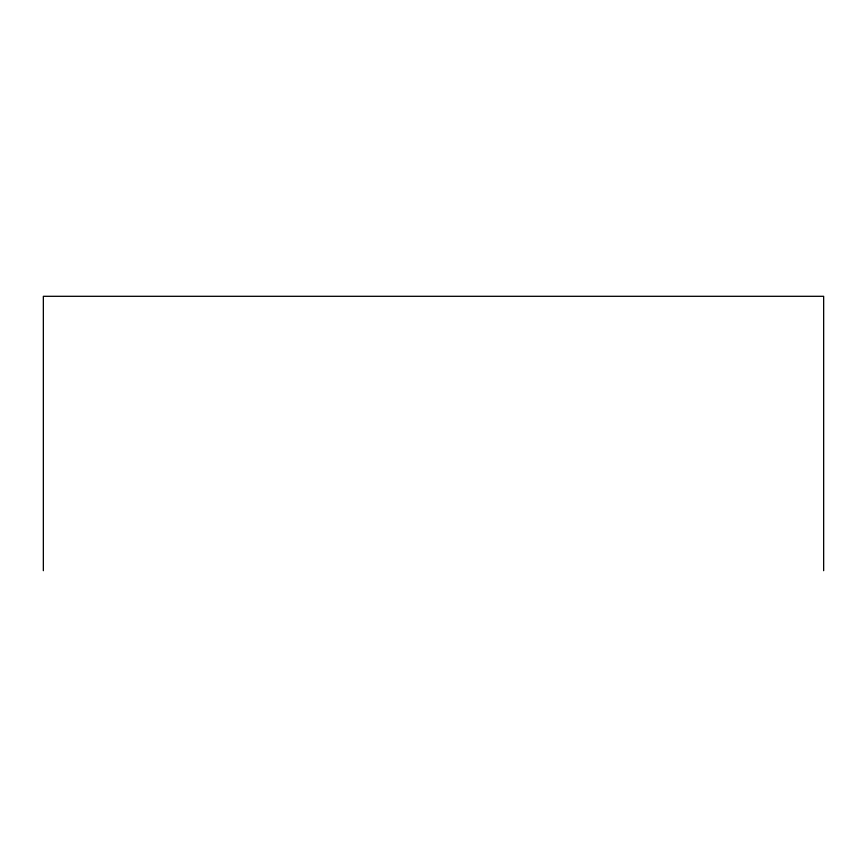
<?xml version="1.0" encoding="UTF-8"?>
<svg xmlns="http://www.w3.org/2000/svg" width="867" height="867" viewBox="0 0 867 867"><rect width="100%" height="100%" fill="white"/><g stroke="black" fill="none" stroke-linecap="round" stroke-linejoin="round"><path stroke-width="1.3" d="M823.65 570.692L823.65 296.308L43.35 296.308L43.35 570.692"/></g></svg>
